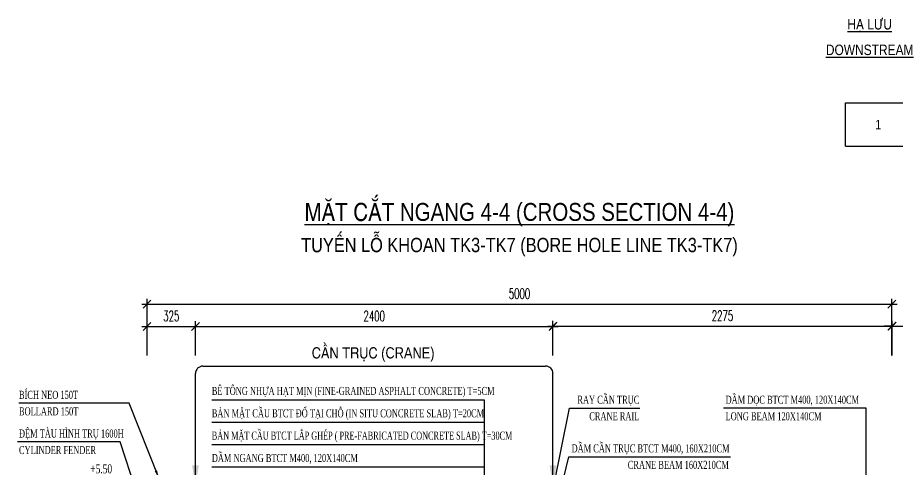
# Model space of a CAD drawing. Extents: x 9472 to 112692, y 46655 to 72187.
# Drawn here: x 54279 to 60185, y 69155 to 72187 of the extents above; entities that cross this region are included whole.
import ezdxf
from ezdxf.enums import TextEntityAlignment as Align

# ---------------------------------------------------------------- set-up
doc = ezdxf.new("R2010")
doc.units = 0
doc.header["$LTSCALE"] = 10
doc.header["$MEASUREMENT"] = 0
doc.layers.get('0').update_dxf_attribs({"color": 6, "linetype": 'CONTINUOUS'})
for name, color, linetype in [('Khung', 1, 'CONTINUOUS'), ('Kich thuoc', 2, 'CONTINUOUS'), ('Ray', 6, 'CONTINUOUS'), ('Text', 4, 'CONTINUOUS')]:
    doc.layers.add(name, color=color, linetype=linetype)
doc.styles.add('Hung', font='Vharialn.ttf')
doc.styles.add('Kichthuoc', font='romans.shx', dxfattribs={"width": 0.6})
doc.styles.get("Standard").update_dxf_attribs({"font": 'vntimeh.shx', "width": 0.65})
doc.styles.add('Ten', font='Vharialn.ttf')
doc.dimstyles.new('Dim 350', dxfattribs={"dimscale": 350, "dimtxt": 0.2, "dimasz": 0.15, "dimexe": 0.1, "dimexo": 0.2, "dimgap": 0.1, "dimtad": 1, "dimdec": 0, "dimlfac": -1, "dimzin": 0, "dimdsep": 46, "dimtxsty": 'Kichthuoc', "dimblk": 'OBLIQUE', "dimcen": 0.1, "dimdle": 0.1, "dimclrd": 2, "dimclre": 2, "dimclrt": 4, "dimadec": 0, "dimazin": 0, "dimtfac": 1, "dimtdec": 0, "dimtix": 1, "dimtmove": 2, "dimatfit": 3, "dimfxl": 1, "dimtfill": 1, "dimtolj": 1, "dimtzin": 0, "dimarcsym": 0})
doc.dimstyles.new('Le 350', dxfattribs={"dimscale": 350, "dimtxt": 0.2, "dimasz": 0.15, "dimexe": 0.1, "dimexo": 0.2, "dimgap": 0.1, "dimtad": 1, "dimdec": 0, "dimzin": 0, "dimdsep": 46, "dimtxsty": 'Kichthuoc', "dimblk": 'ARCHTICK', "dimcen": 0, "dimdle": 0.1, "dimclrd": 2, "dimclre": 2, "dimclrt": 256, "dimadec": 0, "dimazin": 0, "dimtfac": 1, "dimtdec": 0, "dimtix": 1, "dimtmove": 2, "dimatfit": 3, "dimfxl": 1, "dimtolj": 1, "dimtzin": 0, "dimarcsym": 0})

# ---------------------------------------------------------------- blocks, each defined once
blk = doc.blocks.new('_Oblique')
at = {"color": 0, "linetype": 'ByBlock', "lineweight": -2}
blk.add_line((-0.5, -0.5), (0.5, 0.5), dxfattribs=at)
blk = doc.blocks.new('*D79')
at = {"layer": 'Kich thuoc', "color": 2, "lineweight": -2}
for p, q in [((55148.2, 69918.3), (55148.2, 70299)), ((60148.2, 69918.3), (60148.2, 70299)), ((55113.2, 70264), (60183.2, 70264))]:
    blk.add_line(p, q, dxfattribs=at)
at = {"layer": 'Kich thuoc', "color": 2, "lineweight": -2, "xscale": 52.5, "yscale": 52.5, "zscale": 52.5, "rotation": 180}
blk.add_blockref('_Oblique', (55148.2, 70264), dxfattribs=at)
at = {"layer": 'Kich thuoc', "color": 2, "lineweight": -2, "xscale": 52.5, "yscale": 52.5, "zscale": 52.5}
blk.add_blockref('_Oblique', (60148.2, 70264), dxfattribs=at)
at = {"layer": 'Kich thuoc', "color": 4, "insert": (57648.2, 70334), "char_height": 70, "attachment_point": 5, "style": 'Kichthuoc', "bg_fill": 3, "box_fill_scale": 1.25, "bg_fill_color": 9, "bg_fill_true_color": 13158600, "bg_fill_transparency": 622452}
blk.add_mtext('\\A1;5000', dxfattribs=at)
blk = doc.blocks.new('*D80')
at = {"layer": 'Kich thuoc', "color": 2, "lineweight": -2}
for p, q in [((55438.2, 70114), (57908.2, 70114)), ((55473.2, 69918.3), (55473.2, 70149)), ((57873.2, 69918.3), (57873.2, 70149))]:
    blk.add_line(p, q, dxfattribs=at)
at = {"layer": 'Kich thuoc', "color": 2, "lineweight": -2, "xscale": 52.5, "yscale": 52.5, "zscale": 52.5, "rotation": 180}
blk.add_blockref('_Oblique', (55473.2, 70114), dxfattribs=at)
at = {"layer": 'Kich thuoc', "color": 2, "lineweight": -2, "xscale": 52.5, "yscale": 52.5, "zscale": 52.5}
blk.add_blockref('_Oblique', (57873.2, 70114), dxfattribs=at)
at = {"layer": 'Kich thuoc', "color": 4, "insert": (56673.2, 70184), "char_height": 70, "attachment_point": 5, "style": 'Kichthuoc', "bg_fill": 3, "box_fill_scale": 1.25, "bg_fill_color": 9, "bg_fill_true_color": 13158600, "bg_fill_transparency": 5600456}
blk.add_mtext('\\A1;2400', dxfattribs=at)
blk = doc.blocks.new('_ArchTick')
at = {"color": 0, "linetype": 'ByBlock', "const_width": 0.15}
blk.add_lwpolyline([(-0.5, -0.5), (0.5, 0.5)], dxfattribs=at)
blk = doc.blocks.new('*D81')
at = {"layer": 'Kich thuoc', "color": 2, "lineweight": -2}
for p, q in [((55113.2, 70114), (55508.2, 70114)), ((55148.2, 69918.3), (55148.2, 70149)), ((55473.2, 69918.3), (55473.2, 70149))]:
    blk.add_line(p, q, dxfattribs=at)
at = {"layer": 'Kich thuoc', "color": 2, "lineweight": -2, "xscale": 52.5, "yscale": 52.5, "zscale": 52.5, "rotation": 180}
blk.add_blockref('_Oblique', (55148.2, 70114), dxfattribs=at)
at = {"layer": 'Kich thuoc', "color": 2, "lineweight": -2, "xscale": 52.5, "yscale": 52.5, "zscale": 52.5}
blk.add_blockref('_Oblique', (55473.2, 70114), dxfattribs=at)
at = {"layer": 'Kich thuoc', "color": 4, "insert": (55310.7, 70184), "char_height": 70, "attachment_point": 5, "style": 'Kichthuoc', "bg_fill": 3, "box_fill_scale": 1.25, "bg_fill_color": 9, "bg_fill_true_color": 13158600, "bg_fill_transparency": 5600456}
blk.add_mtext('\\A1;325', dxfattribs=at)
blk = doc.blocks.new('*D82')
at = {"layer": 'Kich thuoc', "color": 2, "lineweight": -2}
for p, q in [((57838.2, 70116), (60183.2, 70116)), ((57873.2, 69918.3), (57873.2, 70151)), ((60148.2, 69918.3), (60148.2, 70151))]:
    blk.add_line(p, q, dxfattribs=at)
at = {"layer": 'Kich thuoc', "color": 2, "lineweight": -2, "xscale": 52.5, "yscale": 52.5, "zscale": 52.5, "rotation": 180}
blk.add_blockref('_Oblique', (57873.2, 70116), dxfattribs=at)
at = {"layer": 'Kich thuoc', "color": 2, "lineweight": -2, "xscale": 52.5, "yscale": 52.5, "zscale": 52.5}
blk.add_blockref('_Oblique', (60148.2, 70116), dxfattribs=at)
at = {"layer": 'Kich thuoc', "color": 4, "insert": (59010.7, 70186), "char_height": 70, "attachment_point": 5, "style": 'Kichthuoc', "bg_fill": 3, "box_fill_scale": 1.25, "bg_fill_color": 9, "bg_fill_true_color": 13158600, "bg_fill_transparency": 11732736}
blk.add_mtext('\\A1;2275', dxfattribs=at)
blk = doc.blocks.new('*D83')
at = {"layer": 'Kich thuoc', "color": 2, "lineweight": -2}
for p, q in [((60115.2, 70116), (62260.2, 70116)), ((60150.2, 69918.3), (60150.2, 70151)), ((62225.2, 69918.3), (62225.2, 70151))]:
    blk.add_line(p, q, dxfattribs=at)
at = {"layer": 'Kich thuoc', "color": 2, "lineweight": -2, "xscale": 52.5, "yscale": 52.5, "zscale": 52.5, "rotation": 180}
blk.add_blockref('_Oblique', (60150.2, 70116), dxfattribs=at)
at = {"layer": 'Kich thuoc', "color": 2, "lineweight": -2, "xscale": 52.5, "yscale": 52.5, "zscale": 52.5}
blk.add_blockref('_Oblique', (62225.2, 70116), dxfattribs=at)
at = {"layer": 'Kich thuoc', "color": 4, "insert": (61187.7, 70186), "char_height": 70, "attachment_point": 5, "style": 'Kichthuoc', "bg_fill": 3, "box_fill_scale": 1.25, "bg_fill_color": 9, "bg_fill_true_color": 13158600, "bg_fill_transparency": 11732736}
blk.add_mtext('\\A1;2075', dxfattribs=at)
blk = doc.blocks.new('*D147')
at = {"layer": 'Kich thuoc', "color": 2, "lineweight": -2}
for p, q in [((60148.2, 70116), (60095.7, 70116)), ((60148.2, 69918.3), (60148.2, 70151)), ((60148.2, 70116), (60150.2, 70116)), ((60150.2, 69918.3), (60150.2, 70151)), ((60150.2, 70116), (60202.7, 70116))]:
    blk.add_line(p, q, dxfattribs=at)
at = {"layer": 'Kich thuoc', "color": 2, "lineweight": -2, "xscale": 52.5, "yscale": 52.5, "zscale": 52.5}
blk.add_blockref('_Oblique', (60148.2, 70116), dxfattribs=at)
at = {"layer": 'Kich thuoc', "color": 2, "lineweight": -2, "xscale": 52.5, "yscale": 52.5, "zscale": 52.5, "rotation": 180}
blk.add_blockref('_Oblique', (60150.2, 70116), dxfattribs=at)
at = {"layer": 'Kich thuoc', "color": 4, "insert": (60241.3, 70233.2), "char_height": 70, "attachment_point": 5, "style": 'Kichthuoc', "bg_fill": 3, "box_fill_scale": 1.25, "bg_fill_color": 9, "bg_fill_true_color": 13158600, "bg_fill_transparency": 4159808}
blk.add_mtext('\\A1;2', dxfattribs=at)

msp = doc.modelspace()

# ---------------------------------------------------------------- linework, layer by layer
at = {"layer": 'Khung'}
for p, q in [((59837.4, 71614.6), (64212.4, 71614.6)), ((59837.4, 71323), (59837.4, 71614.6)), ((59837.4, 71323), (64212.4, 71323))]:
    msp.add_line(p, q, dxfattribs=at)
at = {"layer": 'Kich thuoc'}
for p, q in [((57414.4, 69619.4), (55583.2, 69619.4)), ((57414.4, 68888.6), (57414.4, 69619.4)), ((57414.4, 69469.4), (55583.2, 69469.4)), ((57414.4, 69319.4), (55583.2, 69319.4)), ((57414.4, 69169.4), (55583.2, 69169.4))]:
    msp.add_line(p, q, dxfattribs=at)

# ---------------------------------------------------------------- texts
at = {"layer": 'Text'}
for s, height, style, p in [('%%uh¹ l\xadu', 70, 'Ten', (59999.1, 72107.4)), ('%%Udownstream', 70, 'Ten', (59999.1, 71935.4)), ('%%UMÆt c¾t ngang 4-4 (cross section 4-4)', 120, 'Hung', (57648.2, 70822.9)), ('tuyÕn lç khoan TK3-TK7 (BORE HOLE LINE TK3-TK7)', 96, 'Ten', (57648.2, 70612.9)), ('cÇn trôc (crane)', 75, 'Ten', (56665.8, 69899.6))]:
    msp.add_text(s, height=height, dxfattribs=dict(at, style=style)).set_placement(p, align=Align.CENTER)
at = {"layer": 'Text', "style": 'Ten'}
msp.add_text('1', height=63, dxfattribs=at).set_placement((60056.1, 71468.8), align=Align.MIDDLE)
at = {"layer": 'Text'}
for s, height, width, p in [('bÝch neo 150t', 54, 0.65, (54288.4, 69628.4)), ('bª t«ng nhùa h¹t mÞn (fine-grained asphalt concrete) t=5cm', 54, 0.65, (55582.8, 69654.6)), ('dÇm däc btct m400, 120x140cm', 54, 0.65, (59031.7, 69595.5)), ('b¶n mÆt cÇu btct ®æ t¹i chç (in situ concrete slab) t=20cm', 54, 0.65, (55582.8, 69504.6)), ('bollard 150t', 54, 0.65, (54288.4, 69517.6)), ('long beam 120x140cm', 54, 0.65, (59031.7, 69484.7)), ('®Öm tµu h×nh trô 1600h', 54, 0.65, (54288.4, 69368.8)), ('b¶n mÆt cÇu btct l¾p ghÐp ( pre-fabricated concrete slab) t=30cm', 54, 0.58, (55582.8, 69354.6)), ('cylinder fender', 54, 0.65, (54288.4, 69258)), ('dÇm ngang btct m400, 120x140cm', 54, 0.65, (55582.8, 69204.6)), ('+5.50', 60, 0.7, (54767.2, 69128.9))]:
    msp.add_text(s, height=height, dxfattribs=dict(at, width=width)).set_placement(p)
at = {"layer": 'Text', "width": 0.65}
for s, p in [('ray cÇn trôc', (58453, 69595.5)), ('crane rail', (58453, 69484.7)), ('dÇm cÇn trôc btct m400, 160x210cm', (59058.1, 69269.2)), ('crane beam 160x210cm', (59054, 69158.4))]:
    msp.add_text(s, height=54, dxfattribs=at).set_placement(p, align=Align.RIGHT)

# ---------------------------------------------------------------- leaders
at = {"layer": 'Kich thuoc'}
for points, override in [([(55473.2, 69043.4), (55473.2, 69798.3)], {"dimasz": 0.4, "dimtad": 0, "dimclrd": 256}), ([(57873.2, 69043.4), (57873.2, 69798.3)], {"dimasz": 0.4, "dimtad": 0, "dimclrd": 256}), ([(55226.6, 69097.9), (55028.5, 69598.8), (54288.4, 69598.8)], {"dimtad": 0, "dimclrd": 256}), ([(57878.3, 69044), (57984.6, 69566), (58455.9, 69566)], {"dimtad": 0, "dimclrd": 256}), ([(59975.6, 68906), (59975.6, 69566), (59018.7, 69566)], {"dimasz": 0.12, "dimtad": 0, "dimclrd": 256, "dimldrblk": 'Dot'}), ([(55075.5, 69009.4), (54968.4, 69339.2), (54279.2, 69339.2)], {"dimtad": 0, "dimclrd": 256}), ([(57911.3, 68959.5), (57980.2, 69239.6), (59065, 69239.6)], {"dimasz": 0.12, "dimtad": 0, "dimclrd": 256, "dimldrblk": 'Dot'})]:
    msp.add_leader(points, dimstyle='Le 350', override=override, dxfattribs=at)

# ---------------------------------------------------------------- next in the draw order: dimensions: what is measured, and where the dimension line sits
dim = msp.add_linear_dim(base=(60148.2, 70264), p1=(55148.2, 69848.3), p2=(60148.2, 69848.3), dimstyle='Dim 350', dxfattribs=at)
dim.commit()
dim.dimension.update_dxf_attribs({"geometry": '*D79', "text_midpoint": (57648.2, 70334)})

# ---------------------------------------------------------------- next in the draw order: linework, layer by layer
at = {"layer": 'Ray'}
msp.add_line((55523.2, 69848.3), (57823.2, 69848.3), dxfattribs=at)

# ---------------------------------------------------------------- next in the draw order: dimensions: what is measured, and where the dimension line sits
at = {"layer": 'Kich thuoc'}
dim = msp.add_linear_dim(base=(57873.2, 70114), p1=(55473.2, 69848.3), p2=(57873.2, 69848.3), dimstyle='Dim 350', dxfattribs=at)
dim.commit()
dim.dimension.update_dxf_attribs({"geometry": '*D80', "text_midpoint": (56673.2, 70184)})

# ---------------------------------------------------------------- next in the draw order: dimensions: what is measured, and where the dimension line sits
for base, p1, p2, picture, middle in [((55473.2, 70114), (55148.2, 69848.3), (55473.2, 69848.3), '*D81', (55310.7, 70184)), ((60148.2, 70116), (57873.2, 69848.3), (60148.2, 69848.3), '*D82', (59010.7, 70186))]:
    dim = msp.add_linear_dim(base=base, p1=p1, p2=p2, dimstyle='Dim 350', dxfattribs=at)
    dim.commit()
    dim.dimension.update_dxf_attribs({"geometry": picture, "text_midpoint": middle})

# ---------------------------------------------------------------- next in the draw order: linework, layer by layer
at = {"layer": 'Ray'}
for centre, start, end in [((55523.2, 69798.3), 90, 180), ((57823.2, 69798.3), 0, 90)]:
    msp.add_arc(centre, 50, start, end, dxfattribs=at)

# ---------------------------------------------------------------- next in the draw order: dimensions: what is measured, and where the dimension line sits
at = {"layer": 'Kich thuoc'}
dim = msp.add_linear_dim(base=(62225.2, 70116), p1=(60150.2, 69848.3), p2=(62225.2, 69848.3), dimstyle='Dim 350', dxfattribs=at)
dim.commit()
dim.dimension.update_dxf_attribs({"geometry": '*D83', "text_midpoint": (61187.7, 70186)})

# ---------------------------------------------------------------- next in the draw order: dimensions: what is measured, and where the dimension line sits
dim = msp.add_linear_dim(base=(60150.2, 70116), p1=(60148.2, 69848.3), p2=(60150.2, 69848.3), dimstyle='Dim 350', dxfattribs=at)
dim.commit()
dim.dimension.update_dxf_attribs({"geometry": '*D147', "text_midpoint": (60241.3, 70233.2), "dimtype": 160})

doc.saveas('drawing.dxf')
